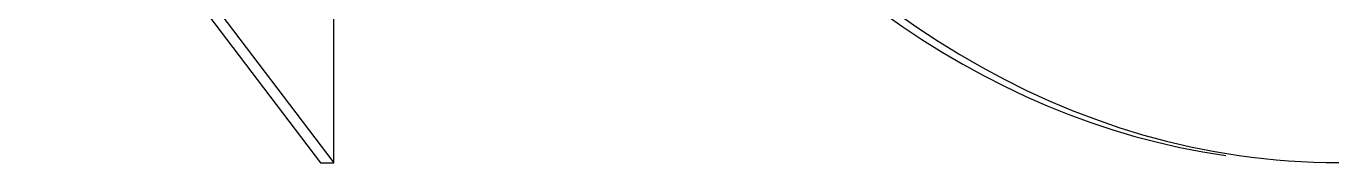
# Model space of a CAD drawing. Header units: millimetres. Extents: x -582 to 3448, y -204 to 2611.
# Drawn here: x 753.72 to 759.56, y 2019.72 to 2020.33 of the extents above; entities that cross this region are included whole.
import ezdxf

# ---------------------------------------------------------------- set-up
doc = ezdxf.new("R2010")
doc.units = ezdxf.units.MM
doc.header["$MEASUREMENT"] = 0
doc.layers.add('Utwórz2D linie widoczne', color=7, linetype='Continuous', true_color=0x000000)

msp = doc.modelspace()

# ---------------------------------------------------------------- linework, layer by layer
at = {"layer": 'Utwórz2D linie widoczne'}
for p, q in [((755.0916, 2019.7164), (755.0916, 2032.3279)), ((746.7268, 2030.753), (755.0916, 2019.7164)), ((746.7268, 2030.6737), (755.0315, 2019.7164)), ((757.5293, 2020.3873), (757.6174, 2020.3253)), ((757.5894, 2020.3873), (757.6834, 2020.3212)), ((757.6174, 2020.3253), (757.7066, 2020.266)), ((757.6834, 2020.3212), (757.7787, 2020.2583)), ((757.7066, 2020.266), (757.7969, 2020.2096)), ((757.7787, 2020.2583), (757.8752, 2020.1986)), ((757.7969, 2020.2096), (757.8883, 2020.1559)), ((757.8752, 2020.1986), (757.9729, 2020.1421)), ((757.8883, 2020.1559), (757.9807, 2020.1052)), ((757.9729, 2020.1421), (758.0718, 2020.089)), ((757.9807, 2020.1052), (758.0741, 2020.0574)), ((758.0718, 2020.089), (758.1719, 2020.0391)), ((758.0741, 2020.0574), (758.1685, 2020.0126)), ((758.1719, 2020.0391), (758.273, 2019.9927)), ((758.1685, 2020.0126), (758.2639, 2019.9707)), ((758.2639, 2019.9707), (758.3602, 2019.932)), ((758.273, 2019.9927), (758.3752, 2019.9497)), ((758.3602, 2019.932), (758.4574, 2019.8963)), ((758.3752, 2019.9497), (758.4785, 2019.9102)), ((758.4785, 2019.9102), (758.5827, 2019.8742)), ((758.4574, 2019.8963), (758.5554, 2019.8637)), ((758.5554, 2019.8637), (758.6543, 2019.8343)), ((758.5827, 2019.8742), (758.688, 2019.8418)), ((758.6543, 2019.8343), (758.754, 2019.808)), ((758.688, 2019.8418), (758.7941, 2019.813)), ((758.754, 2019.808), (758.8545, 2019.7851)), ((758.7941, 2019.813), (758.9012, 2019.7879)), ((758.8545, 2019.7851), (758.9558, 2019.7654)), ((758.9012, 2019.7879), (758.9551, 2019.7768)), ((758.9551, 2019.7768), (759.0091, 2019.7666)), ((758.9558, 2019.7654), (759.0578, 2019.749)), ((759.0091, 2019.7666), (759.0634, 2019.7573)), ((759.0634, 2019.7573), (759.1179, 2019.749)), ((759.1179, 2019.749), (759.1726, 2019.7416)), ((759.1726, 2019.7416), (759.2275, 2019.7352)), ((759.2275, 2019.7352), (759.2825, 2019.7298)), ((755.0315, 2019.7164), (755.0916, 2019.7164)), ((759.2825, 2019.7298), (759.3378, 2019.7253)), ((759.3378, 2019.7253), (759.3932, 2019.7219)), ((759.3932, 2019.7219), (759.4488, 2019.7194)), ((759.4488, 2019.7194), (759.5046, 2019.7179)), ((759.5046, 2019.7179), (759.5606, 2019.7174))]:
    msp.add_line(p, q, dxfattribs=at)

doc.saveas('drawing.dxf')
